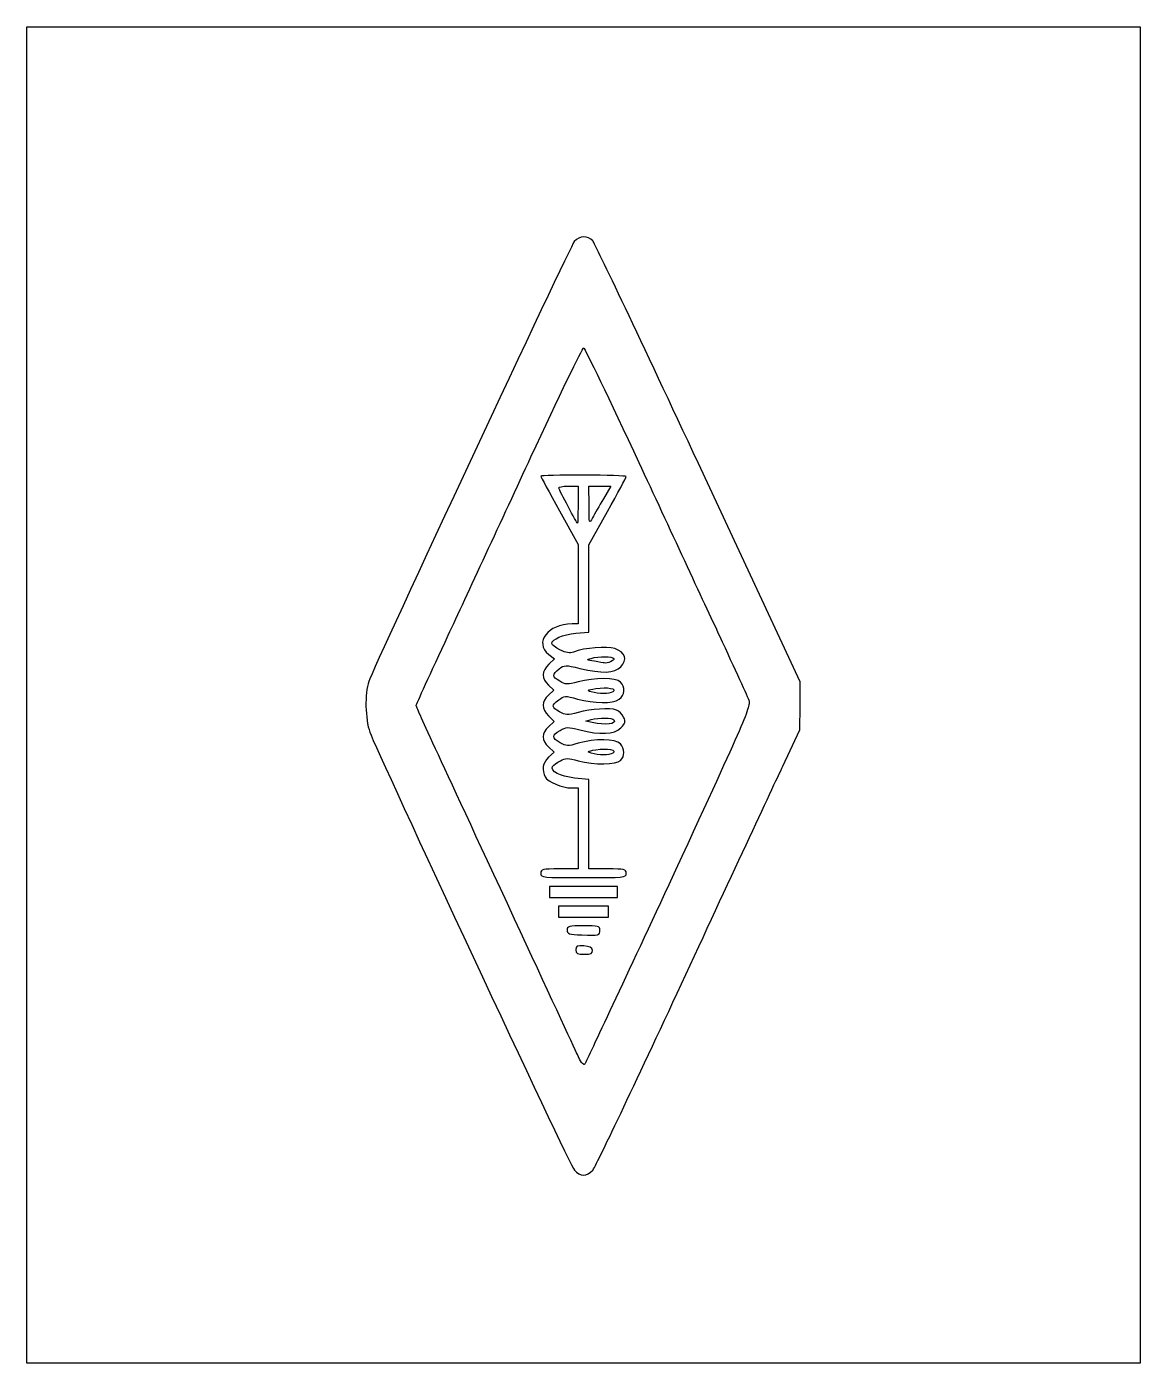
# Model space of a CAD drawing. Extents: x 32 to 166, y 52 to 213.
import ezdxf

# ---------------------------------------------------------------- set-up
doc = ezdxf.new("R2010")
doc.units = 0
doc.layers.add('Image', color=7, linetype='CONTINUOUS')

msp = doc.modelspace()

# ---------------------------------------------------------------- linework, layer by layer
at = {"layer": 'Image', "color": 7}
for points in [[(31.75, 132.423958), (31.75, 213.254167), (99.086458, 213.254167), (166.422917, 213.254167), (166.422917, 132.423958), (166.422917, 51.59375), (99.086458, 51.59375), (31.75, 51.59375)], [(97.234375, 155.204287)], [(99.758511, 155.376562)], [(100.409375, 136.500333)], [(100.0125, 132.807258)], [(100.144792, 129.091978)], [(100.0125, 125.398924)], [(103.1875, 108.611458), (103.1875, 109.272917), (99.086458, 109.272917), (94.985417, 109.272917), (94.985417, 108.611458), (94.985417, 107.95), (99.086458, 107.95), (103.1875, 107.95)], [(102.129167, 106.230208), (102.129167, 106.891667), (99.086458, 106.891667), (96.04375, 106.891667), (96.04375, 106.230208), (96.04375, 105.56875), (99.086458, 105.56875), (102.129167, 105.56875)], [(101.070833, 103.996866)], [(100.163783, 101.533854)], [(98.343469, 88.927141)], [(100.202831, 74.943229)]]:
    msp.add_lwpolyline(points, close=True, dxfattribs=at)
for points in [[(123.199229, 123.825), (125.267892, 128.190625), (125.272125, 131.101042), (125.276359, 134.011458), (112.981232, 160.418243)], [(97.212327, 157.691667), (98.425, 157.691667), (98.425, 155.442708)], [(99.758511, 155.376562), (99.747917, 157.691667), (101.062525, 157.691667), (102.377134, 157.691667), (101.494225, 156.170312)], [(96.176042, 154.702121), (98.425, 150.624852), (98.425, 145.823884), (98.425, 141.022917), (97.697396, 141.021329)], [(98.150945, 139.893344), (99.747917, 140.038079), (99.747917, 145.311667), (99.747917, 150.585255), (101.996875, 154.626305)], [(94.890405, 137.336586), (95.58914, 136.786959), (94.890405, 136.139391)], [(94.847598, 133.619663), (95.503529, 133.003449), (94.847598, 132.395553)], [(94.855932, 129.907385), (95.520187, 129.214052), (94.855932, 128.590016)], [(100.144792, 129.091978), (99.351042, 129.269265), (100.0125, 129.453936)], [(94.859954, 126.137069), (95.528217, 125.517421), (94.859954, 124.889617)], [(101.996875, 111.389583), (99.747917, 111.389583), (99.747917, 116.792483), (99.747917, 122.195381), (98.018036, 122.380637)], [(97.636626, 121.179056), (98.425021, 121.179056), (98.425021, 116.284264), (98.425021, 111.389472), (96.176063, 111.389472)], [(104.245855, 110.860306), (104.245833, 110.860417)]]:
    msp.add_lwpolyline(points, dxfattribs=at)
for points in [[(100.206709, 187.339597), (99.569045, 188.02405), (98.642559, 187.990599), (97.970496, 187.258854)], [(97.970496, 187.258854), (97.456673, 186.699401), (73.903642, 136.259091), (73.122782, 134.045902)], [(112.981232, 160.418243), (106.218913, 174.941973), (100.470377, 187.056583), (100.206709, 187.339597)], [(92.734487, 161.221457), (96.098201, 168.47435), (98.960371, 174.410314), (99.094864, 174.412487)], [(99.094864, 174.412487), (99.229357, 174.414603), (102.233069, 168.182817), (105.76978, 160.563949)], [(82.73224, 139.670047), (84.869761, 144.270426), (89.370773, 153.968561), (92.734487, 161.221457)], [(105.76978, 160.563949), (109.30649, 152.945079), (113.698872, 143.496771), (115.530627, 139.567708)], [(99.086458, 159.014583), (96.248802, 159.014583), (93.927083, 158.961664), (93.927083, 158.896987)], [(93.927083, 158.896987), (93.927083, 158.832307), (94.939115, 156.944618), (96.176042, 154.702121)], [(104.245833, 158.840969), (104.245833, 158.936457), (101.924115, 159.014583), (99.086458, 159.014583)], [(101.996875, 154.626305), (103.233802, 156.848884), (104.245833, 158.745481), (104.245833, 158.840969)], [(96.087848, 157.450393), (96.039339, 157.583092), (96.545355, 157.691667), (97.212327, 157.691667)], [(97.234375, 155.204287), (96.652292, 156.306946), (96.136354, 157.317691), (96.087848, 157.450393)], [(98.358854, 153.196602), (98.322474, 153.19819), (97.816458, 154.101631), (97.234375, 155.204287)], [(98.425, 155.442708), (98.425, 154.205781), (98.395234, 153.195033), (98.358854, 153.196602)], [(100.19021, 153.855208), (99.776267, 153.07496), (99.768922, 153.100839), (99.758511, 155.376562)], [(101.494225, 156.170312), (101.008624, 155.333568), (100.421818, 154.291771), (100.19021, 153.855208)], [(97.697396, 141.021329), (94.781346, 141.015402), (93.069804, 138.768669), (94.890405, 137.336586)], [(78.845833, 131.150715), (78.845833, 131.235966), (80.594716, 135.069665), (82.73224, 139.670047)], [(95.249987, 138.641018), (95.249987, 139.1662), (96.610898, 139.7537), (98.150945, 139.893344)], [(115.530627, 139.567708), (117.362383, 135.638646), (118.975865, 132.101479), (119.116142, 131.707337)], [(96.242174, 137.885662), (95.696471, 138.1619), (95.249987, 138.501811), (95.249987, 138.641018)], [(97.871732, 137.622735), (97.403494, 137.446919), (96.971075, 137.51669), (96.242174, 137.885662)], [(102.857078, 138.030434), (101.897505, 138.352903), (99.236861, 138.135315), (97.871732, 137.622735)], [(103.593413, 135.848614), (104.45292, 136.708121), (104.153713, 137.594697), (102.857078, 138.030434)], [(94.890405, 136.139391), (94.014666, 135.327784), (93.999188, 134.416705), (94.847598, 133.619663)], [(96.139688, 135.578244), (96.796249, 136.068438), (96.886152, 136.070806), (98.652841, 135.64439)], [(98.652841, 135.64439), (101.345127, 134.994573), (102.799489, 135.054689), (103.593413, 135.848614)], [(100.409375, 136.500333), (99.449932, 136.649754), (99.412848, 136.682993), (100.0125, 136.856049)], [(100.0125, 136.856049), (100.936774, 137.122789), (102.598231, 137.100881), (102.772035, 136.819664)], [(101.6, 136.301575), (101.52724, 136.320228), (100.991458, 136.409679), (100.409375, 136.500333)], [(102.772035, 136.819664), (102.897548, 136.616575), (101.970157, 136.20663), (101.6, 136.301575)], [(96.210594, 134.086597), (95.266484, 134.637986), (95.253249, 134.916423), (96.139688, 135.578244)], [(103.565463, 133.992625), (103.027742, 134.530349), (100.409362, 134.54294), (98.43416, 134.017311)], [(73.122782, 134.045902), (72.61374, 132.603118), (72.67838, 129.526371), (73.251359, 127.926042)], [(98.43416, 134.017311), (97.117948, 133.667042), (96.918317, 133.673265), (96.210594, 134.086597)], [(100.0125, 132.807258), (99.43089, 132.981584), (99.499597, 133.029463), (100.581682, 133.203881)], [(102.627147, 132.79596), (102.195667, 132.522685), (100.943878, 132.528093), (100.0125, 132.807258)], [(100.581682, 133.203881), (101.980127, 133.429296), (103.232715, 133.179487), (102.627147, 132.79596)], [(103.393198, 131.90986), (104.079027, 132.390235), (104.162204, 133.395884), (103.565463, 133.992625)], [(90.756465, 105.304167), (81.133842, 126.006273), (78.845833, 130.971343), (78.845833, 131.150715)], [(94.847598, 132.395553), (94.011552, 131.620731), (94.014343, 130.785804), (94.855932, 129.907385)], [(96.185202, 130.39725), (95.200253, 130.972489), (95.188109, 131.16361), (96.093531, 131.839608)], [(96.093531, 131.839608), (96.781154, 132.352992), (96.856457, 132.356138), (98.359849, 131.934307)], [(98.359849, 131.934307), (100.343144, 131.377825), (102.617839, 131.366773), (103.393198, 131.90986)], [(119.116142, 131.707337), (119.342453, 131.071467), (118.247361, 128.567122), (109.397681, 109.482337)], [(98.43416, 130.318402), (97.105065, 129.959865), (96.923191, 129.966241), (96.185202, 130.39725)], [(103.081188, 130.608914), (102.222752, 130.88638), (100.031931, 130.749418), (98.43416, 130.318402)], [(100.0125, 129.453936), (100.951639, 129.716133), (102.600249, 129.689286), (102.773491, 129.408973)], [(102.773491, 129.408973), (103.087384, 128.901082), (101.731519, 128.737577), (100.144792, 129.091978)], [(103.940951, 129.760943), (103.77342, 130.128637), (103.386528, 130.510222), (103.081188, 130.608914)], [(103.596255, 128.443114), (104.16064, 129.0075), (104.20572, 129.179841), (103.940951, 129.760943)], [(73.251359, 127.926042), (74.122889, 125.491862), (97.432336, 75.546815), (97.978539, 74.943229)], [(94.855932, 128.590016), (94.009472, 127.794806), (94.010893, 126.924353), (94.859954, 126.137069)], [(96.251559, 126.65433), (95.224129, 127.254381), (95.223306, 127.539017), (96.247273, 128.137044)], [(96.247273, 128.137044), (97.007109, 128.580814), (97.166983, 128.58523), (98.641321, 128.20319)], [(98.641321, 128.20319), (101.080049, 127.571254), (102.808069, 127.654926), (103.596255, 128.443114)], [(98.457001, 126.588184), (97.163398, 126.204025), (97.014967, 126.208475), (96.251559, 126.65433)], [(103.543357, 126.516209), (102.98077, 127.137861), (100.429534, 127.173964), (98.457001, 126.588184)], [(103.565476, 124.505421), (104.104689, 125.044634), (104.095214, 125.906424), (103.543357, 126.516209)], [(94.859954, 124.889617), (94.164388, 124.236168), (94.008726, 123.338217), (94.448553, 122.516395)], [(96.285743, 124.474777), (96.927535, 124.80666), (97.208896, 124.806824), (98.451778, 124.4761)], [(98.451778, 124.4761), (100.411481, 123.954532), (103.029599, 123.969542), (103.565476, 124.505421)], [(100.0125, 125.398924), (99.43089, 125.57325), (99.499597, 125.621129), (100.581682, 125.795548)], [(102.627147, 125.387627), (102.195667, 125.114352), (100.943878, 125.11976), (100.0125, 125.398924)], [(100.581682, 125.795548), (101.980127, 126.020962), (103.232715, 125.771153), (102.627147, 125.387627)], [(98.018036, 122.380637), (96.237642, 122.571301), (95.008189, 123.219689), (95.356971, 123.784032)], [(95.356971, 123.784032), (95.462114, 123.954154), (95.88006, 124.264989), (96.285743, 124.474777)], [(110.94026, 97.498958), (116.544926, 109.577187), (122.061462, 121.423906), (123.199229, 123.825)], [(94.448553, 122.516395), (94.760973, 121.932631), (96.557417, 121.179056), (97.636626, 121.179056)], [(96.176063, 111.389472), (94.103494, 111.389472), (93.927105, 111.34797), (93.927105, 110.860306)], [(93.927105, 110.860306), (93.927105, 110.349231), (94.103494, 110.331139), (99.08648, 110.331139)], [(99.08648, 110.331139), (104.069465, 110.331139), (104.245855, 110.349236), (104.245855, 110.860306)], [(104.245833, 110.860417), (104.245833, 111.348081), (104.069444, 111.389583), (101.996875, 111.389583)], [(109.397681, 109.482337), (103.912249, 97.652729), (99.324679, 87.867109), (99.203081, 87.736516)], [(98.343469, 88.927141), (97.992282, 89.712578), (94.57813, 97.08224), (90.756465, 105.304167)], [(99.086458, 104.510417), (97.293935, 104.510417), (97.102083, 104.460424), (97.102083, 103.993339)], [(97.102083, 103.993339), (97.102083, 103.539086), (97.319079, 103.466754), (98.888021, 103.398026)], [(98.888021, 103.398026), (100.991419, 103.305885), (101.070833, 103.327671), (101.070833, 103.996866)], [(101.070833, 103.996866), (101.070833, 104.459564), (100.874333, 104.510417), (99.086458, 104.510417)], [(99.12886, 102.078994), (98.300778, 102.149209), (98.160417, 102.082089), (98.160417, 101.615973)], [(100.163783, 101.533854), (100.116973, 101.859882), (99.810774, 102.021172), (99.12886, 102.078994)], [(98.160417, 101.615973), (98.160417, 101.158421), (98.326699, 101.070833), (99.19534, 101.070833)], [(99.19534, 101.070833), (100.029915, 101.070833), (100.217391, 101.160469), (100.163783, 101.533854)], [(100.202817, 74.943229), (100.503744, 75.270651), (105.335594, 85.420729), (110.94026, 97.498958)], [(99.203081, 87.736516), (99.079381, 87.603666), (98.70073, 88.128123), (98.343469, 88.927141)], [(97.978539, 74.943229), (98.274833, 74.615807), (98.773403, 74.347917), (99.086472, 74.347917)], [(99.086472, 74.347917), (99.39954, 74.347917), (99.901902, 74.615807), (100.202831, 74.943229)]]:
    msp.add_open_spline(points, degree=3, dxfattribs=at)

doc.saveas('drawing.dxf')
